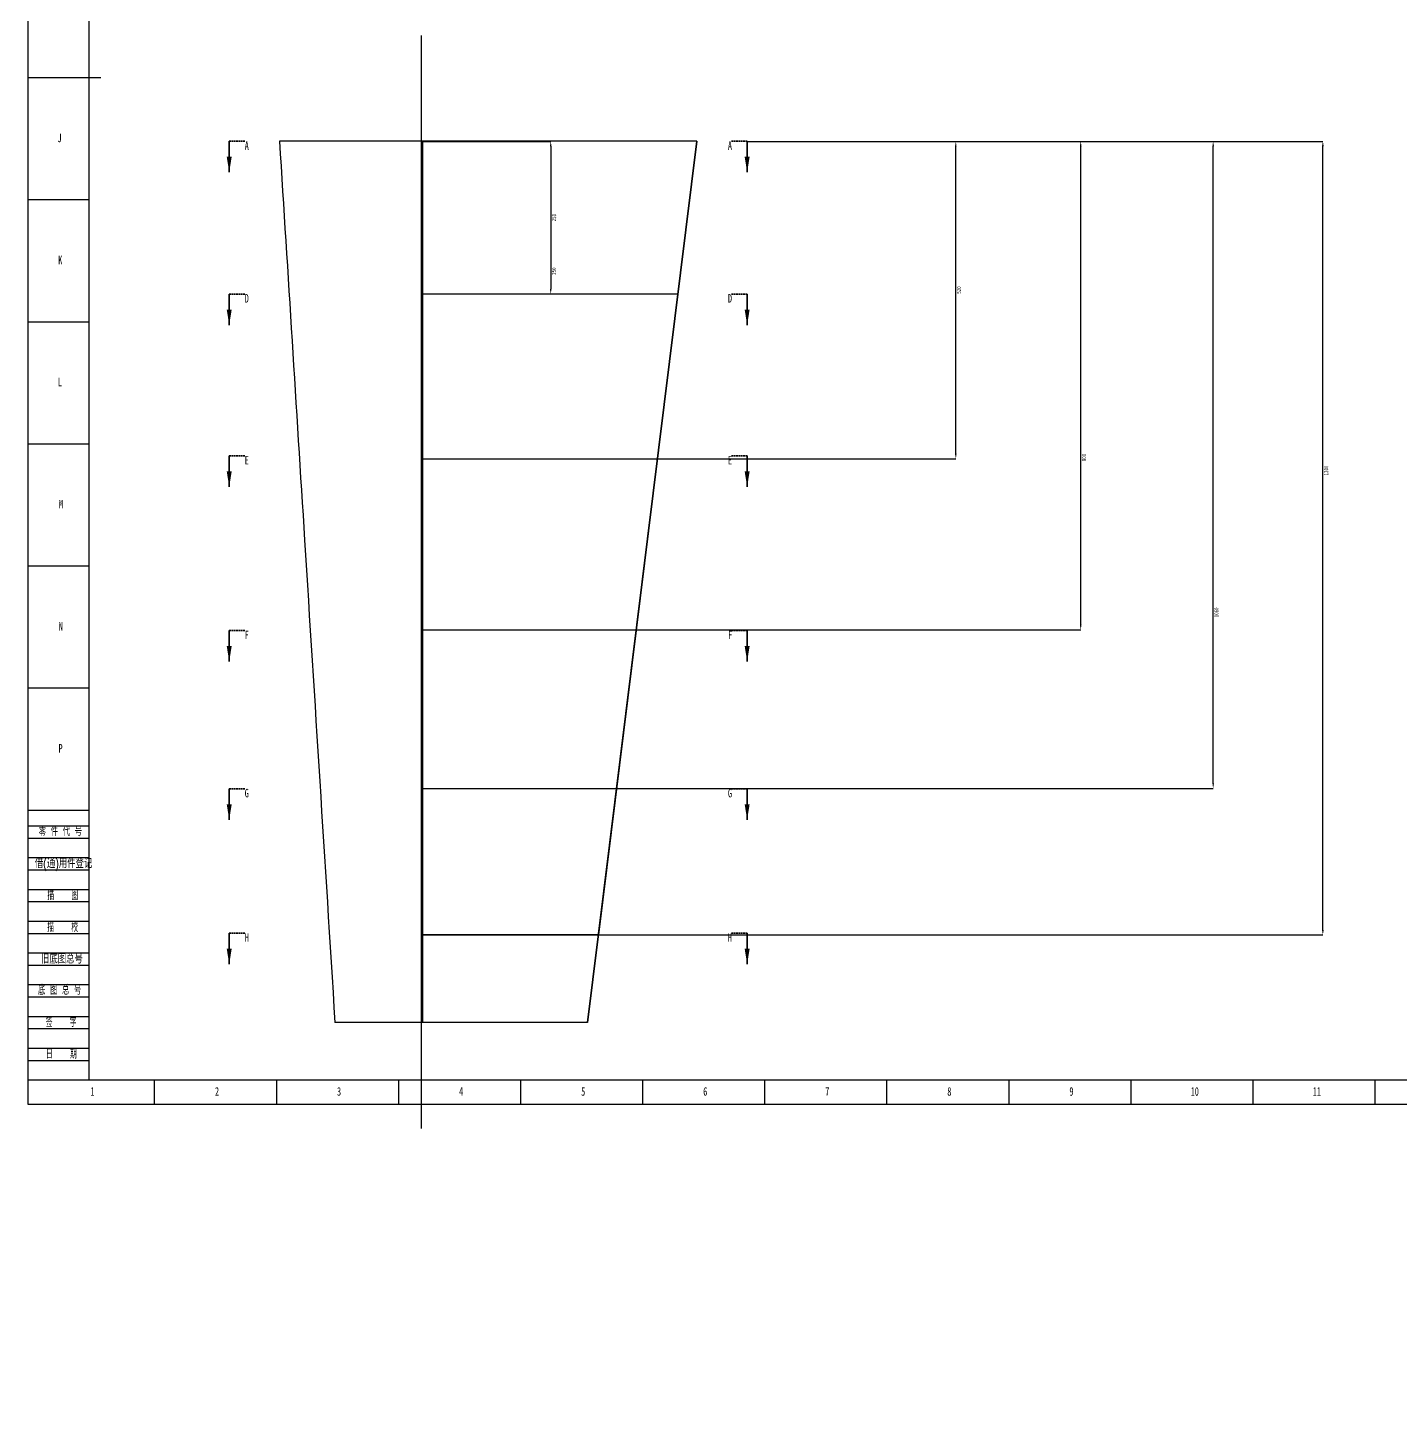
# Model space of a CAD drawing. Header units: millimetres. Extents: x -440 to 4144, y -2607 to 1682.
# Drawn here: x 0 to 1125, y -254 to 882 of the extents above; entities that cross this region are included whole.
import ezdxf

# ---------------------------------------------------------------- set-up
doc = ezdxf.new("R2010")
doc.units = ezdxf.units.MM
doc.header["$PDSIZE"] = -1
doc.linetypes.add('HIDDEN', pattern=[1.905, 1.27, -0.635])
for name, color, linetype in [('10', 7, 'Continuous'), ('5', 7, 'Continuous'), ('9', 7, 'Continuous')]:
    doc.layers.add(name, color=color, linetype=linetype)
doc.layers.add('剖面线层', color=2, linetype='Continuous', lineweight=25)
doc.styles.add('SLDTEXTSTYLE0', font='TXT', dxfattribs={"width": 0.7, "bigfont": 'bigfont'})
doc.styles.add('SLDTEXTSTYLE2', font='TXT', dxfattribs={"width": 0.614286, "bigfont": 'bigfont'})
doc.styles.add('SLDTEXTSTYLE4', font='TXT', dxfattribs={"width": 0.566667, "bigfont": 'bigfont'})
doc.styles.add('SLDTEXTSTYLE5', font='TXT', dxfattribs={"width": 0.7})
doc.dimstyles.new('SLDDIMSTYLE0', dxfattribs={"dimtxt": 3.5, "dimasz": 4.08, "dimexe": 0, "dimexo": 0.0625, "dimgap": 0.875, "dimtad": 2, "dimlfac": 2, "dimrnd": 1e-09, "dimzin": 12, "dimdsep": 46, "dimtxsty": 'SLDTEXTSTYLE5', "dimsah": 1, "dimcen": 0.09, "dimadec": 0, "dimazin": 3, "dimtfac": 1, "dimtofl": 0, "dimtmove": 0, "dimatfit": 3, "dimfxl": 1, "dimfrac": 2, "dimtolj": 1, "dimtzin": 12, "dimarcsym": 0})

# ---------------------------------------------------------------- blocks, each defined once
blk = doc.blocks.new('_D')
at = {"layer": '10', "color": 0, "lineweight": -2, "transparency": 16777216}
for p, q in [((323.5, 788.7), (428.5, 788.7)), ((428.5, 784.6), (428.5, 667.8)), ((323.5, 663.7), (428.5, 663.7))]:
    blk.add_line(p, q, dxfattribs=at)
at = {"layer": '10', "color": 0, "transparency": 16777216}
for points in [[(427.8, 784.6), (429.2, 784.6), (428.5, 788.7)], [(427.8, 667.8), (429.2, 667.8), (428.5, 663.7)]]:
    blk.add_solid(points, dxfattribs=at)
at = {"layer": 'Defpoints', "color": 0, "transparency": 16777216}
for p in [(323.4, 788.7), (323.4, 663.7), (428.5, 663.7)]:
    blk.add_point(p, dxfattribs=at)
at = {"layer": '10', "color": 0, "transparency": 16777216, "insert": (429.4, 682.4), "char_height": 3.5, "attachment_point": 2, "rotation": 90, "style": 'SLDTEXTSTYLE5'}
blk.add_mtext('\\A1;250', dxfattribs=at)
blk = doc.blocks.new('_D_1')
at = {"layer": '10', "color": 0, "lineweight": -2, "transparency": 16777216}
for p, q in [((589.5, 788.7), (760.4, 788.7)), ((760.4, 532.8), (760.4, 784.6)), ((323.5, 528.7), (760.4, 528.7))]:
    blk.add_line(p, q, dxfattribs=at)
at = {"layer": '10', "color": 0, "transparency": 16777216}
for points in [[(759.7, 784.6), (761, 784.6), (760.4, 788.7)], [(759.7, 532.8), (761, 532.8), (760.4, 528.7)]]:
    blk.add_solid(points, dxfattribs=at)
at = {"layer": 'Defpoints', "color": 0, "transparency": 16777216}
for p in [(589.4, 788.7), (760.4, 788.7), (323.4, 528.7)]:
    blk.add_point(p, dxfattribs=at)
at = {"layer": '10', "color": 0, "transparency": 16777216, "insert": (761.2, 666.9), "char_height": 3.5, "attachment_point": 2, "rotation": 90, "style": 'SLDTEXTSTYLE5'}
blk.add_mtext('\\A1;520', dxfattribs=at)
blk = doc.blocks.new('_D_2')
at = {"layer": '10', "color": 0, "lineweight": -2, "transparency": 16777216}
for p, q in [((589.5, 788.7), (862.7, 788.7)), ((862.7, 392.8), (862.7, 784.6)), ((323.5, 388.7), (862.7, 388.7))]:
    blk.add_line(p, q, dxfattribs=at)
at = {"layer": '10', "color": 0, "transparency": 16777216}
for points in [[(862, 784.6), (863.4, 784.6), (862.7, 788.7)], [(862, 392.8), (863.4, 392.8), (862.7, 388.7)]]:
    blk.add_solid(points, dxfattribs=at)
at = {"layer": 'Defpoints', "color": 0, "transparency": 16777216}
for p in [(589.4, 788.7), (862.7, 788.7), (323.4, 388.7)]:
    blk.add_point(p, dxfattribs=at)
at = {"layer": '10', "color": 0, "transparency": 16777216, "insert": (863.6, 529.7), "char_height": 3.5, "attachment_point": 2, "rotation": 90, "style": 'SLDTEXTSTYLE5'}
blk.add_mtext('\\A1;800', dxfattribs=at)
blk = doc.blocks.new('_D_3')
at = {"layer": '10', "color": 0, "lineweight": -2, "transparency": 16777216}
for p, q in [((589.5, 788.7), (971.2, 788.7)), ((971.2, 262.8), (971.2, 784.6)), ((323.5, 258.7), (971.2, 258.7))]:
    blk.add_line(p, q, dxfattribs=at)
at = {"layer": '10', "color": 0, "transparency": 16777216}
for points in [[(970.6, 784.6), (971.9, 784.6), (971.2, 788.7)], [(970.6, 262.8), (971.9, 262.8), (971.2, 258.7)]]:
    blk.add_solid(points, dxfattribs=at)
at = {"layer": 'Defpoints', "color": 0, "transparency": 16777216}
for p in [(589.4, 788.7), (971.2, 788.7), (323.4, 258.7)]:
    blk.add_point(p, dxfattribs=at)
at = {"layer": '10', "color": 0, "transparency": 16777216, "insert": (972.1, 402.9), "char_height": 3.5, "attachment_point": 2, "rotation": 90, "style": 'SLDTEXTSTYLE5'}
blk.add_mtext('\\A1;1060', dxfattribs=at)
blk = doc.blocks.new('_D_4')
at = {"layer": '10', "color": 0, "lineweight": -2, "transparency": 16777216}
for p, q in [((589.5, 788.7), (1061.1, 788.7)), ((1061.1, 142.8), (1061.1, 784.6)), ((323.5, 138.7), (1061.1, 138.7))]:
    blk.add_line(p, q, dxfattribs=at)
at = {"layer": '10', "color": 0, "transparency": 16777216}
for points in [[(1060.4, 784.6), (1061.8, 784.6), (1061.1, 788.7)], [(1060.4, 142.8), (1061.8, 142.8), (1061.1, 138.7)]]:
    blk.add_solid(points, dxfattribs=at)
at = {"layer": 'Defpoints', "color": 0, "transparency": 16777216}
for p in [(589.4, 788.7), (1061.1, 788.7), (323.4, 138.7)]:
    blk.add_point(p, dxfattribs=at)
at = {"layer": '10', "color": 0, "transparency": 16777216, "insert": (1062, 519.1), "char_height": 3.5, "attachment_point": 2, "rotation": 90, "style": 'SLDTEXTSTYLE5'}
blk.add_mtext('\\A1;1300', dxfattribs=at)
blk = doc.blocks.new('*D21')
at = {"layer": '10', "color": 0, "lineweight": -2, "transparency": 16777216}
for p, q in [((323.5, 788.7), (428.5, 788.7)), ((428.5, 784.6), (428.5, 667.8)), ((428.5, 663.7), (428.5, 663.7)), ((3667.2, -399.9), (4138.8, -399.9)), ((4138.8, -1045.8), (4138.8, -404)), ((3401.2, -1049.9), (4138.8, -1049.9))]:
    blk.add_line(p, q, dxfattribs=at)
at = {"layer": '10', "color": 0, "transparency": 16777216}
for points in [[(427.8, 784.6), (429.2, 784.6), (428.5, 788.7)], [(427.8, 667.8), (429.2, 667.8), (428.5, 663.7)], [(4138.1, -404), (4139.5, -404), (4138.8, -399.9)], [(4138.1, -1045.8), (4139.5, -1045.8), (4138.8, -1049.9)]]:
    blk.add_solid(points, dxfattribs=at)
at = {"layer": 'Defpoints', "color": 0, "transparency": 16777216}
for p in [(323.4, 788.7), (428.5, 663.7), (428.5, 663.7), (3667.1, -399.9), (4138.8, -399.9), (3401.1, -1049.9)]:
    blk.add_point(p, dxfattribs=at)
at = {"layer": '10', "color": 0, "transparency": 16777216, "char_height": 3.5, "rotation": 90, "style": 'SLDTEXTSTYLE5'}
for s, insert, attachment_point in [('\\A1;250', (431.2, 726.2), 5), ('\\A1;1300', (4139.7, -669.5), 2)]:
    blk.add_mtext(s, dxfattribs=dict(at, insert=insert, attachment_point=attachment_point))

msp = doc.modelspace()

# ---------------------------------------------------------------- linework, layer by layer
at = {"color": 7, "linetype": 'HIDDEN', "lineweight": 35}
for p, q in [((165.0843, 788.7171), (177.7843, 788.7171)), ((589.424, 788.7171), (576.724, 788.7171)), ((165.0843, 663.6032), (177.7843, 663.6032)), ((589.424, 663.6032), (576.724, 663.6032)), ((165.0843, 531.0592), (177.7843, 531.0592)), ((589.424, 531.0592), (576.724, 531.0592)), ((165.0843, 387.9875), (177.7843, 387.9875)), ((589.424, 387.9875), (576.724, 387.9875)), ((165.0843, 258.3777), (177.7843, 258.3777)), ((589.424, 258.3777), (576.724, 258.3777)), ((165.0843, 140.0969), (177.7843, 140.0969)), ((589.424, 140.0969), (576.724, 140.0969))]:
    msp.add_line(p, q, dxfattribs=at)
at = {"color": 7, "linetype": 'Continuous', "lineweight": 35}
for p, q in [((165.0843, 788.7171), (165.0843, 763.3171)), ((589.424, 788.7171), (589.424, 763.3171)), ((165.0843, 663.6032), (165.0843, 638.2032)), ((589.424, 663.6032), (589.424, 638.2032)), ((165.0843, 531.0592), (165.0843, 505.6592)), ((589.424, 531.0592), (589.424, 505.6592)), ((165.0843, 387.9875), (165.0843, 362.5875)), ((589.424, 387.9875), (589.424, 362.5875)), ((165.0843, 258.3777), (165.0843, 232.9777)), ((589.424, 258.3777), (589.424, 232.9777)), ((165.0843, 140.0969), (165.0843, 114.6969)), ((589.424, 140.0969), (589.424, 114.6969))]:
    msp.add_line(p, q, dxfattribs=at)
at = {"color": 7, "linetype": 'Continuous', "lineweight": 25}
for p, q in [((323.4465, 788.7171), (323.4465, 66.9855)), ((548.2398, 788.7171), (458.6564, 66.9855)), ((458.6604, 66.9855), (548.2398, 788.7171))]:
    msp.add_line(p, q, dxfattribs=at)
for points, knots in [([(206.279, 788.7171), (213.1293, 679.861), (228.2687, 439.2846), (243.4102, 198.7067), (251.7005, 66.9855)], [0, 0, 0, 0, 0.452480436, 1, 1, 1, 1]), ([(323.4465, 788.7171), (318.5529, 788.7171), (308.7662, 788.7171), (294.1288, 788.7171), (279.591, 788.7171), (266.9842, 788.7171), (256.291, 788.7171), (247.4691, 788.7171), (238.8062, 788.7171), (230.3893, 788.7171), (223.1461, 788.7171), (217.0149, 788.7171), (212.8394, 788.7171), (209.7426, 788.7171), (207.8958, 788.7171), (206.8053, 788.7171), (206.2603, 788.7171), (206.3366, 788.7171), (206.3551, 788.7171)], [0, 0, 0, 0, 0.114421215, 0.228833627, 0.343243313, 0.457649044, 0.529566803, 0.601482366, 0.673394331, 0.745295811, 0.817191143, 0.868258885, 0.919316085, 0.944854729, 0.970376397, 0.983140887, 0.995898702, 1, 1, 1, 1]), ([(548.2398, 788.7171), (547.1039, 788.7171), (545.1211, 788.7171), (542.3131, 788.7171), (539.8208, 788.7171), (537.3352, 788.7171), (534.843, 788.7171), (532.3464, 788.7171), (529.8462, 788.7171), (527.345, 788.7171), (524.0087, 788.7171), (519.8439, 788.7171), (514.8522, 788.7171), (509.8644, 788.7171), (504.8811, 788.7171), (499.8982, 788.7171), (494.9152, 788.7171), (489.9392, 788.7171), (484.9701, 788.7171), (480.0053, 788.7171), (475.0328, 788.7171), (470.0502, 788.7171), (465.0519, 788.7171), (460.0359, 788.7171), (455.0348, 788.7171), (450.0485, 788.7171), (445.0779, 788.7171), (440.0883, 788.7171), (435.0794, 788.7171), (430.0526, 788.7171), (425.008, 788.7171), (419.9739, 788.7171), (414.9527, 788.7171), (409.9466, 788.7171), (404.9292, 788.7171), (399.9013, 788.7171), (394.8631, 788.7171), (389.8159, 788.7171), (384.7709, 788.7171), (379.7302, 788.7171), (374.695, 788.7171), (369.6559, 788.7171), (364.6131, 788.7171), (359.5667, 788.7171), (354.5164, 788.7171), (349.4606, 788.7171), (344.4015, 788.7171), (339.3396, 788.7171), (332.3544, 788.7171), (327.0581, 788.7171), (323.4465, 788.7171)], [0, 0, 0, 0, 0.015987774, 0.027603423, 0.039037682, 0.050468654, 0.061901065, 0.073332522, 0.084764442, 0.096196547, 0.107635555, 0.13049922, 0.153355397, 0.176207116, 0.199054455, 0.221907143, 0.24476251, 0.267624717, 0.290371373, 0.313115788, 0.335849145, 0.358586315, 0.381317376, 0.404055046, 0.426798515, 0.449053993, 0.471304814, 0.493555415, 0.515804196, 0.538055804, 0.560305634, 0.58256543, 0.604458081, 0.626342623, 0.64822472, 0.670106377, 0.69199188, 0.713881813, 0.735775608, 0.757534826, 0.779287847, 0.80103746, 0.82278231, 0.844525637, 0.866279057, 0.888033004, 0.909820868, 0.931599156, 0.953379782, 1, 1, 1, 1]), ([(323.4465, 66.9855), (321.032, 66.9855), (316.2023, 66.9855), (308.9947, 66.9855), (301.8133, 66.9855), (294.6807, 66.9855), (287.6568, 66.9855), (280.7584, 66.9855), (274.0217, 66.9855), (267.4709, 66.9855), (262.1693, 66.9855), (258.0306, 66.9855), (255.4914, 66.9855), (253.5959, 66.9855), (252.5126, 66.9855), (251.8653, 66.9855), (251.6967, 66.9855), (251.7088, 66.9855), (251.7129, 66.9855)], [0, 0, 0, 0, 0.091282733, 0.182593983, 0.273904169, 0.365213485, 0.456521338, 0.546197327, 0.635867441, 0.725521707, 0.815154966, 0.866098502, 0.917031831, 0.942508088, 0.967954439, 0.980675575, 0.993358599, 1, 1, 1, 1]), ([(458.6564, 66.9855), (457.7166, 66.9855), (456.161, 66.9855), (453.9715, 66.9855), (452.0812, 66.9855), (450.1436, 66.9855), (448.1651, 66.9855), (446.1539, 66.9855), (444.1239, 66.9855), (442.0809, 66.9855), (440.0319, 66.9855), (437.9788, 66.9855), (435.9232, 66.9855), (433.8692, 66.9855), (431.8181, 66.9855), (429.773, 66.9855), (427.7384, 66.9855), (425.7097, 66.9855), (423.6856, 66.9855), (421.661, 66.9855), (419.6372, 66.9855), (417.6196, 66.9855), (415.6113, 66.9855), (413.6161, 66.9855), (411.632, 66.9855), (409.6581, 66.9855), (407.6951, 66.9855), (405.7409, 66.9855), (403.7909, 66.9855), (401.847, 66.9855), (399.9023, 66.9855), (397.9578, 66.9855), (396.0118, 66.9855), (394.0631, 66.9855), (392.1107, 66.9855), (390.1547, 66.9855), (388.1958, 66.9855), (386.2326, 66.9855), (384.2665, 66.9855), (382.2946, 66.9855), (380.3192, 66.9855), (378.3369, 66.9855), (376.3487, 66.9855), (374.3532, 66.9855), (372.3531, 66.9855), (370.3461, 66.9855), (368.3324, 66.9855), (366.3109, 66.9855), (364.2838, 66.9855), (362.2518, 66.9855), (360.2164, 66.9855), (358.1775, 66.9855), (356.1366, 66.9855), (354.0932, 66.9855), (352.0494, 66.9855), (350.0044, 66.9855), (347.9588, 66.9855), (345.9131, 66.9855), (343.8669, 66.9855), (341.8214, 66.9855), (339.7766, 66.9855), (337.7323, 66.9855), (335.6901, 66.9855), (333.6489, 66.9855), (331.6099, 66.9855), (329.5727, 66.9855), (326.8519, 66.9855), (324.8102, 66.9855), (323.4465, 66.9855)], [0, 0, 0, 0, 0.021867996, 0.036012504, 0.050482126, 0.065293002, 0.080397989, 0.095745459, 0.111246988, 0.126833271, 0.142460904, 0.158149523, 0.173846365, 0.189536055, 0.205222915, 0.220855512, 0.236404571, 0.251884218, 0.267342951, 0.282811523, 0.29828455, 0.313684191, 0.328989952, 0.344186772, 0.359235084, 0.374199734, 0.38905302, 0.403778455, 0.418429608, 0.433029539, 0.447541333, 0.462051728, 0.476527693, 0.490970629, 0.505409573, 0.519851961, 0.534267937, 0.548677804, 0.563091264, 0.577496319, 0.591911719, 0.6063353, 0.620784083, 0.635258709, 0.649753866, 0.664250057, 0.678789842, 0.693374353, 0.707975566, 0.722597265, 0.737228603, 0.751868965, 0.766511895, 0.781157323, 0.795806802, 0.81042998, 0.825067448, 0.839698589, 0.854306279, 0.868926856, 0.883521629, 0.898100686, 0.91269097, 0.92723223, 0.941783414, 0.956317678, 0.970820089, 1, 1, 1, 1])]:
    msp.add_open_spline(points, degree=3, knots=knots, dxfattribs=at)
at = {"color": 7, "linetype": 'Continuous', "lineweight": 35}
for points in [[(165.0843, 763.3171), (167.1163, 776.0171), (163.0523, 776.0171)], [(589.424, 763.3171), (591.456, 776.0171), (587.392, 776.0171)], [(165.0843, 638.2032), (167.1163, 650.9032), (163.0523, 650.9032)], [(589.424, 638.2032), (591.456, 650.9032), (587.392, 650.9032)], [(165.0843, 505.6592), (167.1163, 518.3592), (163.0523, 518.3592)], [(589.424, 505.6592), (591.456, 518.3592), (587.392, 518.3592)], [(165.0843, 362.5875), (167.1163, 375.2875), (163.0523, 375.2875)], [(589.424, 362.5875), (591.456, 375.2875), (587.392, 375.2875)], [(165.0843, 232.9777), (167.1163, 245.6777), (163.0523, 245.6777)], [(589.424, 232.9777), (591.456, 245.6777), (587.392, 245.6777)], [(165.0843, 114.6969), (167.1163, 127.3969), (163.0523, 127.3969)], [(589.424, 114.6969), (591.456, 127.3969), (587.392, 127.3969)]]:
    msp.add_solid(points, dxfattribs=at)
at = {"layer": '10'}
msp.add_line((322.3334, 875.4725), (322.3334, -19.7699), dxfattribs=at)
for p in [(323.4465, 663.7171), (323.4465, 528.7171), (323.4465, 388.7171), (323.4465, 258.7171), (323.4465, 138.7171)]:
    msp.add_point(p, dxfattribs=at)
at = {"layer": '5', "color": 7}
for p, q in [((0, 1682), (0, 0)), ((0, 228), (50, 228)), ((0, 218), (50, 218)), ((0, 202), (50, 202)), ((0, 192), (50, 192)), ((0, 176), (50, 176)), ((0, 166), (50, 166)), ((0, 150), (50, 150)), ((0, 140), (50, 140)), ((0, 124), (50, 124)), ((0, 114), (50, 114)), ((0, 98), (50, 98)), ((0, 88), (50, 88)), ((0, 72), (50, 72)), ((0, 62), (50, 62)), ((0, 46), (50, 46)), ((0, 36), (50, 36)), ((0, 0), (2378, 0))]:
    msp.add_line(p, q, dxfattribs=at)
at = {"layer": '5', "color": 7, "lineweight": 25}
for p, q in [((50, 1662.1002), (50, 20)), ((0, 20), (2358, 20))]:
    msp.add_line(p, q, dxfattribs=at)
at = {"layer": '5', "lineweight": 25}
msp.add_line((0, 841), (60, 841), dxfattribs=at)
at = {"layer": '5'}
for p, q in [((0, 741), (50, 741)), ((0, 641), (50, 641)), ((0, 541), (50, 541)), ((0, 441), (50, 441)), ((0, 341), (50, 341)), ((0, 241), (50, 241)), ((104, 0), (104, 20)), ((204, 0), (204, 20)), ((304, 0), (304, 20)), ((404, 0), (404, 20)), ((504, 0), (504, 20)), ((604, 0), (604, 20)), ((704, 0), (704, 20)), ((804, 0), (804, 20)), ((904, 0), (904, 20)), ((1004, 0), (1004, 20)), ((1104, 0), (1104, 20))]:
    msp.add_line(p, q, dxfattribs=at)
at = {"layer": '剖面线层'}
for p, q in [((323.4465, 138.7171), (323.4465, 663.7171)), ((323.4465, 663.7171), (532.7245, 663.7171)), ((532.7252, 663.7171), (467.56, 138.7171)), ((467.56, 138.7171), (323.4465, 138.7171))]:
    msp.add_line(p, q, dxfattribs=at)

# ---------------------------------------------------------------- texts
at = {"color": 7, "linetype": 'Continuous', "char_height": 7, "attachment_point": 1, "style": 'SLDTEXTSTYLE5'}
for s, insert in [('A', (177.7843, 788.7171)), ('A', (573.6617, 788.7171)), ('D', (177.7843, 663.6032)), ('D', (573.6617, 663.6032)), ('E', (177.7843, 531.0592)), ('E', (573.6536, 531.0592)), ('F', (177.7843, 387.9875)), ('F', (573.9312, 387.9875)), ('G', (177.7843, 258.3777)), ('G', (573.6617, 258.3777)), ('H', (177.7843, 140.0969)), ('H', (573.6617, 140.0969))]:
    msp.add_mtext(s, dxfattribs=dict(at, insert=insert))
at = {"layer": '10', "char_height": 7, "attachment_point": 2, "style": 'SLDTEXTSTYLE5'}
for s, insert in [('J', (26.0306, 795.019)), ('K', (26.6406, 695.019)), ('L', (26.3611, 595.019)), ('M', (27.1948, 495.019)), ('N', (27.0976, 395.019)), ('P', (26.8885, 295.019)), ('1', (53.0889, 14.019)), ('2', (155.0889, 14.019)), ('3', (255.0889, 14.019)), ('4', (355.0889, 14.019)), ('5', (455.0889, 14.019)), ('6', (555.0938, 14.019)), ('7', (655.0938, 14.019)), ('8', (755.0938, 14.019)), ('9', (855.0938, 14.019)), ('10', (956.1778, 14.019)), ('11', (1056.1778, 14.019))]:
    msp.add_mtext(s, dxfattribs=dict(at, insert=insert))
at = {"layer": '9', "color": 7, "char_height": 7}
for s, insert, attachment_point, style in [('零 件 代 号', (8.9644, 226.7198), 1, 'SLDTEXTSTYLE2'), ('借(通)用件登记', (5.8656, 200.5512), 1, 'SLDTEXTSTYLE0'), ('描    图', (28.7036, 174.352), 2, 'SLDTEXTSTYLE4'), ('描    校', (28.6386, 148.273), 2, 'SLDTEXTSTYLE4'), ('旧底图总号', (10.9182, 122.4012), 1, 'SLDTEXTSTYLE0'), ('底 图 总 号', (8.4244, 96.8661), 1, 'SLDTEXTSTYLE2'), ('签    字', (27.4113, 70.3851), 2, 'SLDTEXTSTYLE4'), ('日    期', (27.5657, 44.4666), 2, 'SLDTEXTSTYLE4')]:
    msp.add_mtext(s, dxfattribs=dict(at, insert=insert, attachment_point=attachment_point, style=style))

# ---------------------------------------------------------------- dimensions: what is measured, and where the dimension line sits
at = {"layer": '10'}
for base, p1, p2, picture, middle in [((428.5278, 663.7171), (323.4465, 788.7171), (323.4465, 663.7171), '_D', (428.5278, 682.3911)), ((760.3589, 788.7171), (323.4465, 528.7171), (589.424, 788.7171), '_D_1', (760.3589, 666.8659)), ((862.7029, 788.7171), (323.4465, 388.7171), (589.424, 788.7171), '_D_2', (862.7029, 529.6541)), ((971.2467, 788.7171), (323.4465, 258.7171), (589.424, 788.7171), '_D_3', (971.2467, 402.8523)), ((1061.1163, 788.7171), (323.4465, 138.7171), (589.424, 788.7171), '_D_4', (1061.1163, 519.0703)), ((4138.8092, -399.8865), (3401.1394, -1049.8865), (3667.1169, -399.8865), '*D21', (4138.8092, -669.5333))]:
    dim = msp.add_linear_dim(base=base, p1=p1, p2=p2, angle=90, dimstyle='SLDDIMSTYLE0', dxfattribs=at)
    dim.commit()
    dim.dimension.update_dxf_attribs({"geometry": picture, "text_midpoint": middle, "dimtype": 160})
dim = msp.add_linear_dim(base=(428.5278, 663.7171), p1=(323.4465, 788.7171), p2=(428.5278, 663.7171), angle=90, dimstyle='SLDDIMSTYLE0', override={"dimtmove": 1}, dxfattribs=at)
dim.commit()
dim.dimension.update_dxf_attribs({"geometry": '*D21', "text_midpoint": (431.1528, 726.2171)})

doc.saveas('drawing.dxf')
